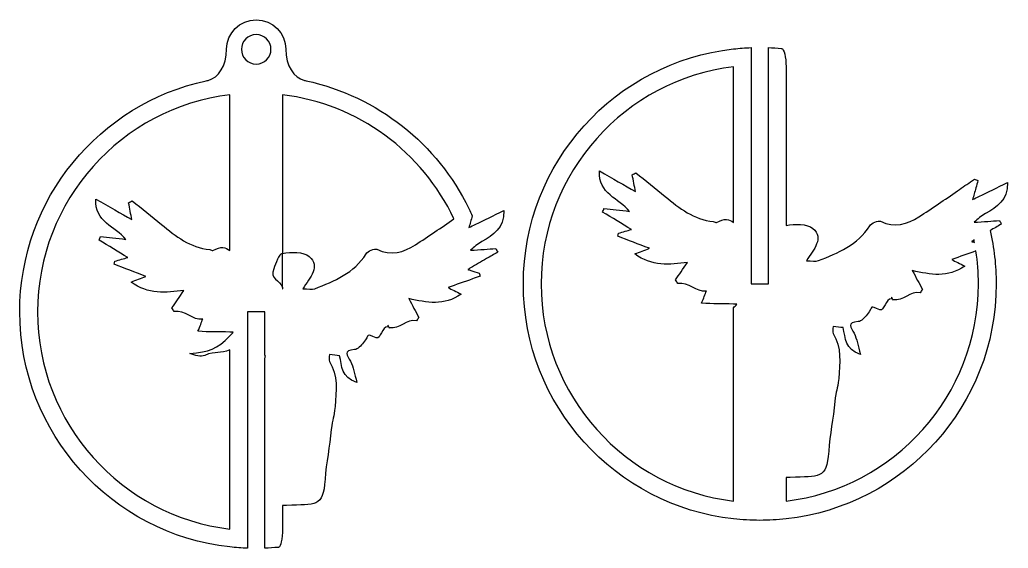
# Model space of a CAD drawing. Extents: x 14 to 419, y -217 to -4.
# Drawn here: x 252.1 to 419.4, y -93.4 to -4 of the extents above; entities that cross this region are included whole.
import ezdxf

# ---------------------------------------------------------------- set-up
doc = ezdxf.new("R2010")
doc.units = 0
doc.header["$MEASUREMENT"] = 0
doc.layers.add('LAYER_1', color=7, linetype='CONTINUOUS')

msp = doc.modelspace()

# ---------------------------------------------------------------- linework, layer by layer
at = {"layer": 'LAYER_1'}
for points, knots in [([(330.72, -42.84), (329.97, -42.89), (329.21, -42.94), (328.39, -43), (328.95, -42.42), (329.64, -41.96), (330.34, -41.53), (332.21, -40.36), (334.17, -39.33), (334.02, -36.28), (332.29, -37.13), (330.71, -37.9), (329.29, -38.59), (328.89, -38.78), (328.51, -38.97), (328.13, -39.15), (328.31, -38.53), (328.5, -37.86), (328.69, -37.18), (328.51, -36.76), (328.32, -36.34), (328.12, -35.93), (322.81, -25.05), (312.72, -16.93), (300.58, -14.32), (300.48, -14.3), (300.38, -14.28), (300.29, -14.26), (298.51, -13.78), (297.14, -11.79), (297.14, -9), (297.14, -6.24), (294.9, -4), (292.14, -4), (289.37, -4), (287.14, -6.24), (287.14, -9), (287.14, -11.79), (285.77, -13.78), (283.99, -14.26), (283.89, -14.28), (283.79, -14.3), (283.69, -14.32), (265.66, -18.2), (252.13, -34.23), (252.13, -53.43), (252.13, -74.02), (267.69, -90.97), (287.69, -93.18), (288.68, -93.29), (289.68, -93.36), (290.69, -93.4), (290.69, -93.4), (290.69, -53.43), (290.69, -53.43), (290.69, -53.43), (293.59, -53.43), (293.59, -53.43), (293.59, -53.43), (293.59, -60.77), (293.59, -60.77), (293.63, -60.79), (293.68, -60.81), (293.72, -60.83), (293.67, -61.03), (293.62, -61.22), (293.59, -61.4), (293.59, -61.4), (293.59, -93.4), (293.59, -93.4), (294.36, -93.37), (295.13, -93.32), (295.89, -93.25), (295.9, -93.25), (295.91, -93.25), (295.93, -93.25), (296.29, -93.16), (296.58, -91.81), (296.58, -90.16), (296.58, -90.16), (296.58, -86.18), (296.58, -86.18), (296.81, -86.2), (297.04, -86.2), (297.26, -86.19), (302.22, -85.85), (303.45, -86.68), (303.8, -81.74), (303.99, -78.93), (304.59, -76.15), (304.84, -73.34), (305.03, -71.33), (305.32, -71.44), (305.48, -69.43), (305.69, -66.8), (306.02, -64.21), (304.55, -61.79), (304.39, -61.53), (304.53, -61.08), (304.53, -60.63), (305.22, -60.71), (305.75, -60.77), (306.23, -60.83), (306.69, -62.57), (306.47, -64.54), (309.18, -65.34), (308.75, -63.89), (308.59, -62.75), (308.09, -61.78), (307.55, -60.74), (306.76, -59.95), (308.78, -59.8), (309.31, -59.77), (309.88, -59.11), (310.28, -58.61), (311.42, -57.2), (310.62, -57.02), (312.46, -57.81), (313.13, -58.1), (313.5, -55.85), (314.42, -55.95), (314.34, -55.05), (314.74, -56.5), (314.7, -56.09), (316.41, -56.42), (317.6, -54.59), (319.26, -54.91), (319.4, -54.72), (319.53, -54.54), (319.65, -54.35), (319.11, -53.34), (318.57, -52.34), (317.95, -51.17), (321, -51.86), (323.96, -52.46), (326.8, -50.4), (325.97, -49.98), (325.24, -49.62), (324.61, -49.3), (325.99, -48.81), (327.36, -48.33), (328.72, -47.85), (329.16, -47.69), (329.6, -47.54), (330.05, -47.38), (329.99, -47.21), (329.92, -47.04), (329.86, -46.87), (329.38, -46.71), (328.91, -46.56), (328.47, -46.41), (328.28, -46.35), (328.11, -46.3), (327.93, -46.24), (328.08, -46.15), (328.23, -46.07), (328.38, -45.98), (329.32, -45.44), (330.22, -44.92), (331.11, -44.41), (331.75, -44.04), (332.37, -43.68), (333, -43.32), (332.9, -43.11), (332.79, -42.9), (332.69, -42.7), (332.04, -42.74), (331.39, -42.79), (330.72, -42.84)], [0, 0, 0, 0, 1, 1, 1, 2, 2, 2, 3, 3, 3, 4, 4, 4, 5, 5, 5, 6, 6, 6, 7, 7, 7, 8, 8, 8, 9, 9, 9, 10, 10, 10, 11, 11, 11, 12, 12, 12, 13, 13, 13, 14, 14, 14, 15, 15, 15, 16, 16, 16, 17, 17, 17, 18, 18, 18, 19, 19, 19, 20, 20, 20, 21, 21, 21, 22, 22, 22, 23, 23, 23, 24, 24, 24, 25, 25, 25, 26, 26, 26, 27, 27, 27, 28, 28, 28, 29, 29, 29, 30, 30, 30, 31, 31, 31, 32, 32, 32, 33, 33, 33, 34, 34, 34, 35, 35, 35, 36, 36, 36, 37, 37, 37, 38, 38, 38, 39, 39, 39, 40, 40, 40, 41, 41, 41, 42, 42, 42, 43, 43, 43, 44, 44, 44, 45, 45, 45, 46, 46, 46, 47, 47, 47, 48, 48, 48, 49, 49, 49, 50, 50, 50, 51, 51, 51, 52, 52, 52, 53, 53, 53, 54, 54, 54, 55, 55, 55, 56, 56, 56, 56]), ([(292.14, -11.5), (290.76, -11.5), (289.64, -10.38), (289.64, -9), (289.64, -7.62), (290.76, -6.5), (292.14, -6.5), (293.52, -6.5), (294.64, -7.62), (294.64, -9), (294.64, -10.38), (293.52, -11.5), (292.14, -11.5)], [0, 0, 0, 0, 1, 1, 1, 2, 2, 2, 3, 3, 3, 4, 4, 4, 4]), ([(417.9, -37.95), (417.25, -38), (416.6, -38.05), (415.93, -38.1), (415.18, -38.15), (414.42, -38.2), (413.61, -38.26), (414.17, -37.68), (414.85, -37.22), (415.55, -36.79), (417.42, -35.62), (419.39, -34.59), (419.24, -31.54), (417.51, -32.39), (415.93, -33.16), (414.51, -33.85), (414.11, -34.04), (413.72, -34.23), (413.35, -34.41), (413.53, -33.78), (413.72, -33.12), (413.91, -32.44), (414.03, -32.03), (414.15, -31.62), (414.26, -31.21), (414.06, -31.12), (413.86, -31.05), (413.66, -30.97), (413.55, -31.04), (413.44, -31.12), (413.33, -31.19), (412.49, -31.77), (411.66, -32.35), (410.82, -32.92), (408.66, -34.42), (406.51, -35.91), (404.29, -37.32), (402.31, -38.58), (400.17, -39.29), (397.78, -38.09), (397.38, -37.88), (396.25, -38.38), (395.95, -38.86), (393.91, -42.12), (390.6, -43.44), (387.28, -44.75), (386.8, -44.94), (386.18, -44.77), (385.26, -44.77), (386.46, -42.8), (388.28, -40.98), (386.32, -39.3), (385.34, -38.46), (383.29, -38.55), (381.8, -38.78), (381.8, -38.78), (381.8, -11.95), (381.8, -11.95), (381.8, -10.29), (381.45, -8.94), (381.02, -8.85), (381, -8.85), (380.99, -8.85), (380.97, -8.85), (380.26, -8.78), (379.53, -8.74), (378.8, -8.71), (378.8, -8.71), (378.8, -48.65), (378.8, -48.65), (378.8, -48.65), (375.9, -48.65), (375.9, -48.65), (375.9, -48.65), (375.9, -8.71), (375.9, -8.71), (374.89, -8.75), (373.89, -8.82), (372.9, -8.94), (352.91, -11.14), (337.35, -28.1), (337.35, -48.69), (337.35, -69.27), (352.91, -86.23), (372.9, -88.43), (374.36, -88.6), (375.85, -88.68), (377.35, -88.68), (378.86, -88.68), (380.34, -88.6), (381.8, -88.44), (401.8, -86.23), (417.35, -69.27), (417.35, -48.69), (417.35, -45.59), (417, -42.57), (416.33, -39.67), (416.96, -39.3), (417.59, -38.94), (418.22, -38.58), (418.11, -38.37), (418.01, -38.16), (417.9, -37.95)], [0, 0, 0, 0, 1, 1, 1, 2, 2, 2, 3, 3, 3, 4, 4, 4, 5, 5, 5, 6, 6, 6, 7, 7, 7, 8, 8, 8, 9, 9, 9, 10, 10, 10, 11, 11, 11, 12, 12, 12, 13, 13, 13, 14, 14, 14, 15, 15, 15, 16, 16, 16, 17, 17, 17, 18, 18, 18, 19, 19, 19, 20, 20, 20, 21, 21, 21, 22, 22, 22, 23, 23, 23, 24, 24, 24, 25, 25, 25, 26, 26, 26, 27, 27, 27, 28, 28, 28, 29, 29, 29, 30, 30, 30, 31, 31, 31, 32, 32, 32, 33, 33, 33, 34, 34, 34, 34]), ([(372.9, -52.73), (372.9, -52.73), (372.9, -85.42), (372.9, -85.42), (354.59, -83.21), (340.35, -67.58), (340.35, -48.69), (340.35, -29.79), (354.59, -14.16), (372.9, -11.95), (372.9, -11.95), (372.9, -38.29), (372.9, -38.29), (372.21, -37.71), (371.37, -37.53), (370.04, -38.28), (369.92, -38.34), (369.68, -38.14), (369.49, -38.12), (366.19, -37.81), (363.75, -35.88), (361.33, -33.87), (359.71, -32.51), (358.04, -31.21), (356.39, -29.88), (356.19, -29.99), (355.98, -30.1), (355.77, -30.21), (355.96, -31.17), (356.14, -32.14), (356.32, -33.07), (354.44, -31.99), (352.49, -30.88), (350.22, -29.57), (350.01, -33.48), (353.52, -34.23), (355.3, -36.41), (353.72, -36.23), (352.36, -36.07), (350.99, -35.92), (350.92, -36.12), (350.84, -36.32), (350.76, -36.52), (352.39, -37.51), (354.01, -38.5), (355.62, -39.49), (354.94, -39.67), (354.19, -39.88), (353.43, -40.1), (353.4, -40.27), (353.37, -40.45), (353.34, -40.63), (355.08, -41.29), (356.82, -41.96), (358.67, -42.66), (357.82, -42.99), (357.1, -43.27), (356.2, -43.62), (359.05, -45.74), (362.09, -45.46), (365.14, -45.04), (364.33, -46.22), (363.71, -47.11), (363.1, -48.01), (363.23, -48.21), (363.36, -48.41), (363.49, -48.62), (365.41, -48.36), (366.52, -50.15), (368.32, -49.9), (368.12, -50.4), (367.85, -51.08), (367.5, -51.95), (369.53, -52.11), (370.89, -51.97), (372.9, -52.09), (373.09, -52.1), (373.29, -52.11), (373.49, -52.13), (373.28, -52.34), (373.09, -52.53), (372.9, -52.73)], [0, 0, 0, 0, 1, 1, 1, 2, 2, 2, 3, 3, 3, 4, 4, 4, 5, 5, 5, 6, 6, 6, 7, 7, 7, 8, 8, 8, 9, 9, 9, 10, 10, 10, 11, 11, 11, 12, 12, 12, 13, 13, 13, 14, 14, 14, 15, 15, 15, 16, 16, 16, 17, 17, 17, 18, 18, 18, 19, 19, 19, 20, 20, 20, 21, 21, 21, 22, 22, 22, 23, 23, 23, 24, 24, 24, 25, 25, 25, 26, 26, 26, 27, 27, 27, 27]), ([(287.69, -57.46), (285.39, -59.75), (284.24, -60.17), (280.9, -60.45), (281.84, -60.81), (282.75, -61.05), (283.44, -60.77), (285.33, -60), (286.01, -60.54), (287.69, -59.86), (287.69, -59.86), (287.69, -90.16), (287.69, -90.16), (269.38, -87.96), (255.14, -72.32), (255.14, -53.43), (255.14, -34.53), (269.38, -18.89), (287.69, -16.69), (287.69, -16.69), (287.69, -43.04), (287.69, -43.04), (287, -42.45), (286.16, -42.27), (284.82, -43.02), (284.71, -43.08), (284.46, -42.88), (284.28, -42.86), (280.97, -42.55), (278.53, -40.63), (276.12, -38.61), (274.49, -37.25), (272.83, -35.95), (271.17, -34.62), (270.97, -34.73), (270.76, -34.84), (270.55, -34.95), (270.74, -35.92), (270.92, -36.88), (271.1, -37.81), (269.22, -36.74), (267.28, -35.62), (265, -34.32), (264.79, -38.23), (268.3, -38.97), (270.08, -41.15), (268.5, -40.97), (267.14, -40.81), (265.77, -40.66), (265.7, -40.86), (265.62, -41.06), (265.55, -41.26), (267.17, -42.25), (268.79, -43.24), (270.41, -44.23), (269.73, -44.41), (268.97, -44.63), (268.21, -44.84), (268.18, -45.02), (268.15, -45.19), (268.13, -45.37), (269.86, -46.04), (271.6, -46.7), (273.45, -47.41), (272.61, -47.73), (271.88, -48.02), (270.98, -48.37), (273.84, -50.49), (276.87, -50.2), (279.92, -49.78), (279.11, -50.97), (278.5, -51.85), (277.89, -52.75), (278.01, -52.95), (278.14, -53.16), (278.27, -53.36), (280.19, -53.1), (281.31, -54.89), (283.09, -54.64), (282.9, -55.14), (282.63, -55.82), (282.28, -56.69), (284.31, -56.85), (285.67, -56.71), (287.69, -56.83), (287.87, -56.84), (288.07, -56.85), (288.27, -56.87), (288.07, -57.08), (287.87, -57.28), (287.69, -57.46)], [0, 0, 0, 0, 1, 1, 1, 2, 2, 2, 3, 3, 3, 4, 4, 4, 5, 5, 5, 6, 6, 6, 7, 7, 7, 8, 8, 8, 9, 9, 9, 10, 10, 10, 11, 11, 11, 12, 12, 12, 13, 13, 13, 14, 14, 14, 15, 15, 15, 16, 16, 16, 17, 17, 17, 18, 18, 18, 19, 19, 19, 20, 20, 20, 21, 21, 21, 22, 22, 22, 23, 23, 23, 24, 24, 24, 25, 25, 25, 26, 26, 26, 27, 27, 27, 28, 28, 28, 29, 29, 29, 30, 30, 30, 30]), ([(319.07, -42.06), (317.1, -43.32), (314.95, -44.03), (312.56, -42.83), (312.16, -42.63), (311.03, -43.12), (310.73, -43.61), (308.69, -46.86), (305.38, -48.19), (302.06, -49.49), (301.58, -49.68), (300.96, -49.52), (300.04, -49.52), (301.24, -47.54), (303.06, -45.72), (301.1, -44.04), (300.12, -43.2), (298.08, -43.29), (296.58, -43.52), (296.58, -43.52), (296.58, -49.26), (296.58, -49.26), (296.62, -49.35), (296.64, -49.43), (296.65, -49.52), (296.63, -49.51), (296.61, -49.5), (296.58, -49.49), (296.58, -49.49), (296.58, -49.26), (296.58, -49.26), (296.18, -48.11), (294.36, -47.74), (295.1, -46.14), (295.54, -45.21), (295.93, -43.62), (296.53, -43.53), (296.55, -43.52), (296.56, -43.52), (296.58, -43.52), (296.58, -43.52), (296.58, -16.69), (296.58, -16.69), (309.44, -18.24), (320.28, -26.4), (325.6, -37.66), (323.45, -39.16), (321.29, -40.65), (319.07, -42.06)], [0, 0, 0, 0, 1, 1, 1, 2, 2, 2, 3, 3, 3, 4, 4, 4, 5, 5, 5, 6, 6, 6, 7, 7, 7, 8, 8, 8, 9, 9, 9, 10, 10, 10, 11, 11, 11, 12, 12, 12, 13, 13, 13, 14, 14, 14, 15, 15, 15, 16, 16, 16, 16]), ([(413.6, -41.24), (413.63, -41.39), (413.66, -41.53), (413.68, -41.67), (413.5, -41.61), (413.32, -41.56), (413.15, -41.5), (413.3, -41.41), (413.45, -41.33), (413.6, -41.24)], [0, 0, 0, 0, 1, 1, 1, 2, 2, 2, 3, 3, 3, 3]), ([(381.8, -85.42), (381.8, -85.42), (381.8, -81.44), (381.8, -81.44), (382.03, -81.46), (382.25, -81.46), (382.48, -81.45), (387.44, -81.11), (388.67, -81.94), (389.01, -77), (389.21, -74.18), (389.8, -71.41), (390.06, -68.59), (390.24, -66.59), (390.53, -66.7), (390.7, -64.68), (390.91, -62.06), (391.24, -59.47), (389.77, -57.05), (389.61, -56.79), (389.75, -56.34), (389.75, -55.89), (390.43, -55.97), (390.97, -56.03), (391.44, -56.08), (391.91, -57.83), (391.69, -59.8), (394.39, -60.6), (393.97, -59.15), (393.8, -58.01), (393.31, -57.04), (392.77, -56), (391.97, -55.21), (394, -55.06), (394.53, -55.02), (395.09, -54.36), (395.5, -53.87), (396.64, -52.45), (395.84, -52.28), (397.68, -53.07), (398.35, -53.36), (398.72, -51.11), (399.64, -51.2), (399.55, -50.31), (399.96, -51.76), (399.92, -51.35), (401.62, -51.68), (402.82, -49.85), (404.48, -50.17), (404.61, -49.98), (404.74, -49.79), (404.87, -49.61), (404.33, -48.6), (403.79, -47.6), (403.16, -46.43), (406.21, -47.12), (409.18, -47.71), (412.02, -45.66), (411.18, -45.24), (410.46, -44.88), (409.83, -44.56), (411.21, -44.07), (412.57, -43.59), (413.93, -43.11), (414.21, -44.93), (414.35, -46.79), (414.35, -48.69), (414.35, -67.58), (400.11, -83.22), (381.8, -85.42)], [0, 0, 0, 0, 1, 1, 1, 2, 2, 2, 3, 3, 3, 4, 4, 4, 5, 5, 5, 6, 6, 6, 7, 7, 7, 8, 8, 8, 9, 9, 9, 10, 10, 10, 11, 11, 11, 12, 12, 12, 13, 13, 13, 14, 14, 14, 15, 15, 15, 16, 16, 16, 17, 17, 17, 18, 18, 18, 19, 19, 19, 20, 20, 20, 21, 21, 21, 22, 22, 22, 23, 23, 23, 23])]:
    msp.add_open_spline(points, degree=3, knots=knots, dxfattribs=at)

doc.saveas('drawing.dxf')
